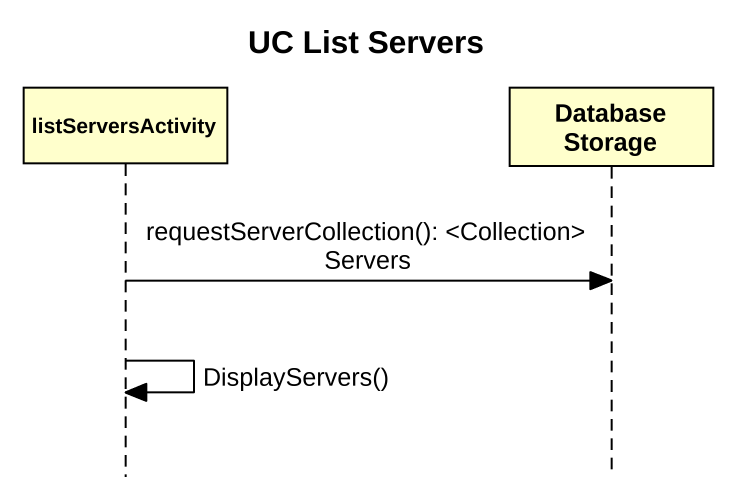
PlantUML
@startuml
title UC List Servers
hide footbox
participant listServersActivity
participant "Database Storage" as Database_Storage

listServersActivity -> Database_Storage : requestServerCollection(): <Collection> Servers
listServersActivity -> listServersActivity : DisplayServers()
@enduml
